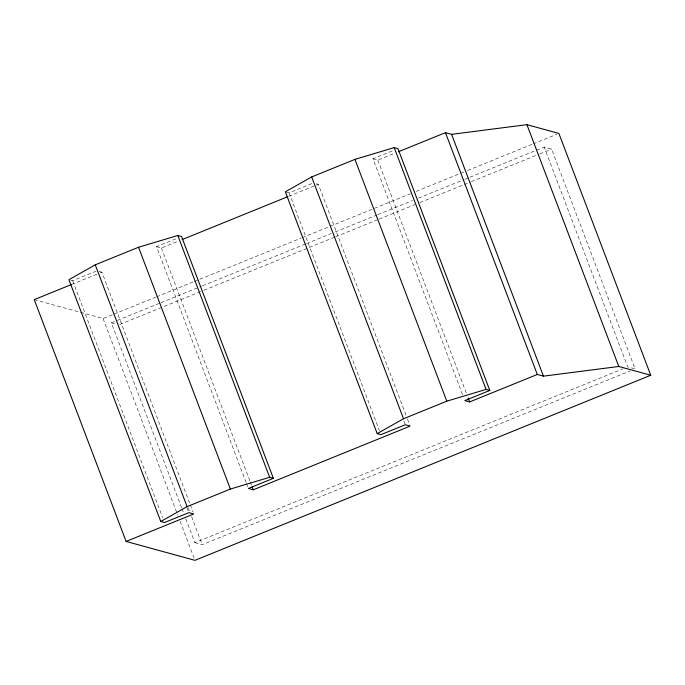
<?xml version="1.0" encoding="UTF-8"?>
<svg xmlns="http://www.w3.org/2000/svg" width="685" height="685" viewBox="0 0 685 685"><rect width="100%" height="100%" fill="white"/><g stroke="black" fill="none" stroke-linecap="round" stroke-linejoin="round"><path stroke-width="0.51" stroke-dasharray="3.42 2.57" d="M70.795 280.208L72.67 280.722L96.037 271.226M246.112 482.48L156.531 246.668L177.68 238.08M286.287 192.065L289.087 192.836L312.463 183.34M462.529 394.594L372.957 158.783L394.106 150.195M71.497 284.506L98.94 273.366M99.924 272.964L101.885 272.168L189.942 503.989M156.531 246.668L161.395 248.004L178.177 241.189M288.702 196.304L315.348 185.489M316.333 185.087L318.302 184.282L407.121 418.098M372.957 158.783L377.82 160.119L394.483 153.346M80.487 312.326L103.093 318.525L112.999 314.501M113.993 314.098L155.606 297.204M156.6 296.802L193.264 281.912M194.257 281.509L301.272 238.055M302.256 237.652L410.264 193.786M416.206 191.38L459.806 173.673M460.799 173.271L463.771 172.063M467.735 170.454L532.142 144.295M533.135 143.893L556.914 134.243M181.594 507.688L111.372 322.832L116.322 320.82M117.315 320.417L159.905 303.121M160.898 302.719L201.501 286.227M202.495 285.825L305.51 243.997M306.495 243.595L331.257 233.542M335.222 231.932L376.818 215.039M377.812 214.636L412.481 200.559M418.424 198.145L463.985 179.641M464.978 179.239L468.942 177.629M469.927 177.227L544.215 147.061L551.596 149.09L635.098 368.915L627.717 366.895L544.215 147.061M119.738 324.45L202.94 290.671M203.933 290.269L334.674 237.173M335.667 236.77L378.257 219.474M379.25 219.072L414.904 204.592M419.854 202.58L470.372 182.073M471.366 181.671L538.718 154.313M539.703 153.911L551.596 149.09M185.763 518.682L194.874 542.657L622.768 368.898M194.874 542.657L202.255 544.686L630.149 370.927M316.359 183.751L318.302 184.282M98.965 271.371L101.885 272.168M34.25 299.636L79.46 312.043M111.372 322.832L116.904 324.347M377.82 160.119L466.639 393.935M407.507 419.1L409.784 425.094M403.773 420.761L405.289 424.76M289.087 192.836L379.43 430.651M161.395 248.004L249.837 480.819M250.213 481.82L251.737 485.819M246.489 483.482L248.004 487.48M190.319 504.991L192.982 511.978M188.204 507.713L189.343 510.71M191.62 516.704L202.255 544.686M186.971 507.645L188.486 511.644M181.97 508.69L183.486 512.68M103.093 318.525L177.869 515.368M180.146 521.371L194.566 559.337M72.67 280.722L162.628 517.535"/><path stroke-width="1.03" d="M398.405 151.762L445.455 132.65L451.603 134.337L526.928 124.661L558.891 133.438L650.75 375.243L618.786 366.475L543.453 376.151L537.305 374.464L469.679 401.924L464.807 400.588L489.809 390.441L397.951 148.628L394.209 147.6L354.95 159.365L311.666 176.944L285.354 191.809L377.204 433.622L380.946 434.65L405.289 424.76L410.161 426.096L253.253 489.809L248.39 488.474L273.383 478.327L181.525 236.513L177.792 235.486L138.533 247.251L95.249 264.821L68.928 279.694L160.787 521.508L164.52 522.535L188.872 512.645L193.735 513.981L126.108 541.441L34.25 299.636L71.497 284.506M160.787 521.508L187.099 506.635L230.383 489.056L269.642 477.299L273.383 478.327M377.204 433.622L403.525 418.749L446.808 401.17L486.067 389.414L489.809 390.441M182.124 239.587L287.717 196.706M650.75 375.243L194.951 560.339L126.108 541.441M526.928 124.661L618.786 366.475M451.603 134.337L543.453 376.151M445.455 132.65L537.305 374.464M394.209 147.6L486.067 389.414M468.155 397.934L469.679 401.924M354.95 159.365L446.808 401.17M311.666 176.944L403.525 418.749M177.792 235.486L269.642 477.299M252.114 486.812L253.253 489.809M138.533 247.251L230.383 489.056M95.249 264.821L187.099 506.635"/></g></svg>
